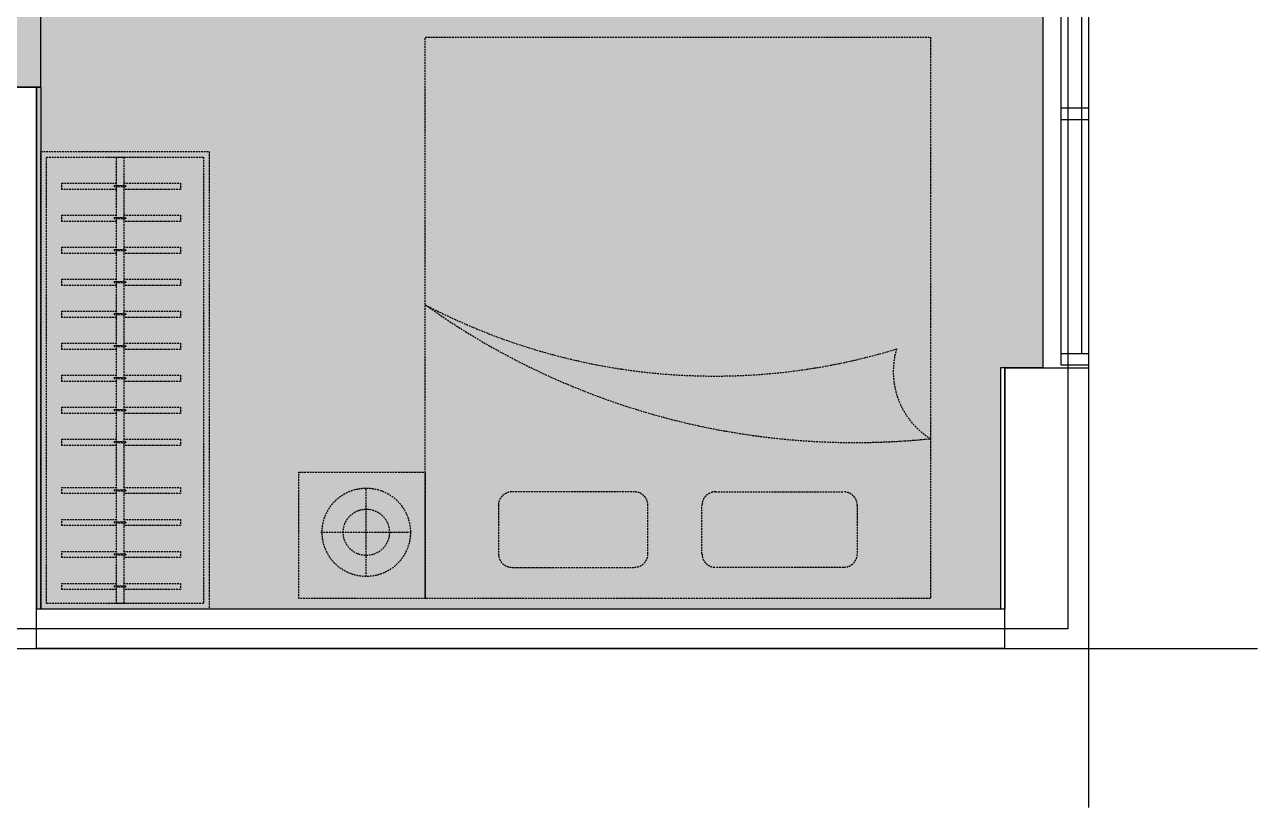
# Model space of a CAD drawing. Extents: x -523 to 13143, y -735 to 8898.
# Drawn here: x 8751 to 13143, y -735 to 2053 of the extents above; entities that cross this region are included whole.
import ezdxf

# ---------------------------------------------------------------- set-up
doc = ezdxf.new("R2010")
doc.units = 0
doc.linetypes.add('HIDDEN', pattern=[9.525, 6.35, -3.175])
doc.layers.get('0').update_dxf_attribs({"color": 231, "linetype": 'CONTINUOUS'})
doc.layers.get('DEFPOINTS').update_dxf_attribs({"color": 191, "linetype": 'CONTINUOUS'})
for name, color, linetype in [('A-AREA-SPACE', 130, 'CONTINUOUS'), ('A-AREA-WALL-CENTER', 210, 'CONTINUOUS'), ('A-CONC', 2, 'CONTINUOUS'), ('A-FNSH', 253, 'CONTINUOUS'), ('A-FURN', 251, 'CONTINUOUS'), ('A-GLAZ', 141, 'CONTINUOUS'), ('A-HIDD', 45, 'HIDDEN'), ('A-PATT', 252, 'CONTINUOUS'), ('A-WALL-INT', 31, 'CONTINUOUS')]:
    doc.layers.add(name, color=color, linetype=linetype)

# ---------------------------------------------------------------- blocks, each defined once
blk = doc.blocks.new('*U84')
at = {"layer": 'A-CONC', "linetype": 'CONTINUOUS'}
for p, q in [((12243.4, 831.1), (12543.4, 831.1)), ((12243.4, -168.9), (12543.4, -168.9))]:
    blk.add_line(p, q, dxfattribs=at)
at = {"layer": 'A-CONC'}
for p, q in [((12243.4, -168.9), (12243.4, 831.1)), ((12543.4, -168.9), (12543.4, 831.1))]:
    blk.add_line(p, q, dxfattribs=at)
blk = doc.blocks.new('*U85')
at = {"layer": 'A-WALL-INT', "linetype": 'CONTINUOUS'}
for p, q in [((8793.4, -168.9), (8793.4, -28.9)), ((12243.4, -168.9), (12243.4, -28.9))]:
    blk.add_line(p, q, dxfattribs=at)
at = {"layer": 'A-WALL-INT'}
for p, q in [((12243.4, -28.9), (8793.4, -28.9)), ((12243.4, -168.9), (8793.4, -168.9))]:
    blk.add_line(p, q, dxfattribs=at)
blk = doc.blocks.new('*U86')
at = {"layer": 'A-CONC', "linetype": 'CONTINUOUS'}
for p, q in [((8493.4, 1831.1), (8793.4, 1831.1)), ((8493.4, -168.9), (8793.4, -168.9))]:
    blk.add_line(p, q, dxfattribs=at)
at = {"layer": 'A-CONC'}
for p, q in [((8493.4, -168.9), (8493.4, 1831.1)), ((8793.4, -168.9), (8793.4, 1831.1))]:
    blk.add_line(p, q, dxfattribs=at)
blk = doc.blocks.new('*U91')
at = {"layer": 'A-WALL-INT'}
for p, q in [((8708.4, 1831.1), (8708.4, 3321.1)), ((8708.4, 3321.1), (8973.4, 3321.1)), ((8808.4, 1831.1), (8808.4, 3221.1)), ((8808.4, 3221.1), (8973.4, 3221.1))]:
    blk.add_line(p, q, dxfattribs=at)
at = {"layer": 'A-WALL-INT', "linetype": 'CONTINUOUS'}
for p, q in [((8973.4, 3321.1), (8973.4, 3221.1)), ((8708.4, 1831.1), (8808.4, 1831.1))]:
    blk.add_line(p, q, dxfattribs=at)
blk = doc.blocks.new('*U108')
at = {"layer": 'A-FNSH', "linetype": 'CONTINUOUS'}
for p, q in [((12243.4, 831.1), (12228.4, 831.1)), ((12243.4, -28.9), (12228.4, -28.9))]:
    blk.add_line(p, q, dxfattribs=at)
at = {"layer": 'A-FNSH'}
for p, q in [((12228.4, 831.1), (12228.4, -28.9)), ((12243.4, 831.1), (12243.4, -28.9))]:
    blk.add_line(p, q, dxfattribs=at)
blk = doc.blocks.new('*U109')
at = {"layer": 'A-FNSH', "linetype": 'CONTINUOUS'}
for p, q in [((8808.4, 1831.1), (8793.4, 1831.1)), ((8808.4, -28.9), (8793.4, -28.9))]:
    blk.add_line(p, q, dxfattribs=at)
at = {"layer": 'A-FNSH'}
for p, q in [((8793.4, 1831.1), (8793.4, -28.9)), ((8808.4, 1831.1), (8808.4, -28.9))]:
    blk.add_line(p, q, dxfattribs=at)
blk = doc.blocks.new('*U69')
for p, q in [((40, 75), (874.6, 75)), ((40, 75), (1749.1, 75)), ((914.6, 75), (1749.1, 75))]:
    blk.add_line(p, q)
for points in [[(0, 100), (40, 100), (40, 0), (0, 0)], [(0, 100), (1789.1, 100), (1789.1, 0), (0, 0)], [(874.6, 100), (914.6, 100), (914.6, 0), (874.6, 0)], [(1749.1, 100), (1789.1, 100), (1789.1, 0), (1749.1, 0)]]:
    blk.add_lwpolyline(points, close=True)
blk = doc.blocks.new('S1_GIUONG_2000X1800')
at = {"linetype": 'HIDDEN'}
for p, q in [((332.5, 1539.1), (159.2, 1539.1)), ((111.4, 1491.3), (111.4, 1054.5)), ((380.4, 1054.5), (380.4, 1491.3)), ((159.2, 1006.7), (332.5, 1006.7)), ((159.2, 814), (332.5, 814)), ((111.4, 308.7), (111.4, 766.1)), ((380.4, 766.1), (380.4, 308.7)), ((332.5, 260.9), (159.2, 260.9))]:
    blk.add_line(p, q, dxfattribs=at)
blk.add_lwpolyline([(2000, 1800), (2000, 0), (0, 0), (0, 1800), (2000, 1800)], dxfattribs=at)
for centre, radius, start, end in [((3190.5, 268.7), 2634.4, 144.4608, 185.8547), ((3015.1, 768.5), 2222.2, 152.3435, 196.9556), ((159.2, 1491.3), 47.8, 90, 180), ((332.5, 1491.3), 47.8, 0, 90), ((159.2, 1054.5), 47.8, 180, 270), ((332.5, 1054.5), 47.8, 270, 0), ((159.2, 766.1), 47.8, 90, 180), ((332.5, 766.1), 47.8, 0, 90), ((159.2, 308.7), 47.8, 180, 270), ((332.5, 308.7), 47.8, 270, 0), ((808.7, -149.5), 281.8, 73.3332, 147.9618)]:
    blk.add_arc(centre, radius, start, end, dxfattribs=at)
blk = doc.blocks.new('S1_DONGIUONG2_I1')
at = {"linetype": 'HIDDEN'}
for p, q in [((239.8, 78.7), (239.8, 393.6)), ((77.6, 236.2), (392.4, 236.2))]:
    blk.add_line(p, q, dxfattribs=at)
blk.add_lwpolyline([(0, 450), (450, 450), (450, 0), (0, 0)], close=True, dxfattribs=at)
for radius in [157.4, 82.4]:
    blk.add_circle((239.8, 236.2), radius, dxfattribs=at)
blk = doc.blocks.new('S1_TUQUANAO_I1')
at = {"linetype": 'HIDDEN'}
for p, q in [((112.9, 295.6), (112.9, 497.7)), ((112.9, 497.7), (134.9, 497.7)), ((134.9, 497.7), (134.9, 295.6)), ((226.9, 295.6), (226.9, 497.7)), ((226.9, 497.7), (248.9, 497.7)), ((248.9, 497.7), (248.9, 295.6)), ((340.9, 295.6), (340.9, 497.7)), ((340.9, 497.7), (362.9, 497.7)), ((362.9, 497.7), (362.9, 295.6)), ((454.9, 295.6), (454.9, 497.7)), ((454.9, 497.7), (476.9, 497.7)), ((476.9, 497.7), (476.9, 295.6)), ((568.9, 295.6), (568.9, 497.7)), ((568.9, 497.7), (590.9, 497.7)), ((590.9, 497.7), (590.9, 295.6)), ((682.9, 295.6), (682.9, 497.7)), ((682.9, 497.7), (704.9, 497.7)), ((704.9, 497.7), (704.9, 295.6)), ((796.9, 295.6), (796.9, 497.7)), ((796.9, 497.7), (818.9, 497.7)), ((818.9, 497.7), (818.9, 295.6)), ((910.9, 295.6), (910.9, 497.7)), ((910.9, 497.7), (932.9, 497.7)), ((932.9, 497.7), (932.9, 295.6)), ((1024.9, 295.6), (1024.9, 497.7)), ((1024.9, 497.7), (1046.9, 497.7)), ((1046.9, 497.7), (1046.9, 295.6)), ((1196.9, 295.6), (1196.9, 497.7)), ((1196.9, 497.7), (1218.9, 497.7)), ((1218.9, 497.7), (1218.9, 295.6)), ((1310.9, 295.6), (1310.9, 497.7)), ((1310.9, 497.7), (1332.9, 497.7)), ((1332.9, 497.7), (1332.9, 295.6)), ((1424.9, 295.6), (1424.9, 497.7)), ((1424.9, 497.7), (1446.9, 497.7)), ((1446.9, 497.7), (1446.9, 295.6)), ((1538.9, 295.6), (1538.9, 497.7)), ((1538.9, 497.7), (1560.9, 497.7)), ((1560.9, 497.7), (1560.9, 295.6)), ((20, 269.2), (20, 295.6)), ((20, 295.6), (1610, 295.6)), ((1610, 269.2), (20, 269.2)), ((112.9, 74.6), (112.9, 269.2)), ((121.3, 301.7), (125.7, 301.7)), ((121.3, 262.9), (121.3, 301.7)), ((125.7, 301.7), (125.7, 262.9)), ((134.9, 269.2), (134.9, 74.6)), ((226.9, 74.6), (226.9, 269.2)), ((235.3, 301.7), (239.7, 301.7)), ((235.3, 262.9), (235.3, 301.7)), ((239.7, 301.7), (239.7, 262.9)), ((248.9, 269.2), (248.9, 74.6)), ((340.9, 74.6), (340.9, 269.2)), ((349.3, 301.7), (353.7, 301.7)), ((349.3, 262.9), (349.3, 301.7)), ((353.7, 301.7), (353.7, 262.9)), ((362.9, 269.2), (362.9, 74.6)), ((454.9, 74.6), (454.9, 269.2)), ((463.3, 301.7), (467.7, 301.7)), ((463.3, 262.9), (463.3, 301.7)), ((467.7, 301.7), (467.7, 262.9)), ((476.9, 269.2), (476.9, 74.6)), ((568.9, 74.6), (568.9, 269.2)), ((577.3, 301.7), (581.7, 301.7)), ((577.3, 262.9), (577.3, 301.7)), ((581.7, 301.7), (581.7, 262.9)), ((590.9, 269.2), (590.9, 74.6)), ((682.9, 74.6), (682.9, 269.2)), ((691.3, 301.7), (695.7, 301.7)), ((691.3, 262.9), (691.3, 301.7)), ((695.7, 301.7), (695.7, 262.9)), ((704.9, 269.2), (704.9, 74.6)), ((796.9, 74.6), (796.9, 269.2)), ((805.3, 301.7), (809.7, 301.7)), ((805.3, 262.9), (805.3, 301.7)), ((809.7, 301.7), (809.7, 262.9)), ((818.9, 269.2), (818.9, 74.6)), ((910.9, 74.6), (910.9, 269.2)), ((919.3, 301.7), (923.7, 301.7)), ((919.3, 262.9), (919.3, 301.7)), ((923.7, 301.7), (923.7, 262.9)), ((932.9, 269.2), (932.9, 74.6)), ((1024.9, 74.6), (1024.9, 269.2)), ((1033.3, 301.7), (1037.7, 301.7)), ((1033.3, 262.9), (1033.3, 301.7)), ((1037.7, 301.7), (1037.7, 262.9)), ((1046.9, 269.2), (1046.9, 74.6)), ((1196.9, 74.6), (1196.9, 269.2)), ((1205.3, 301.7), (1209.7, 301.7)), ((1205.3, 262.9), (1205.3, 301.7)), ((1209.7, 301.7), (1209.7, 262.9)), ((1218.9, 269.2), (1218.9, 74.6)), ((1310.9, 74.6), (1310.9, 269.2)), ((1319.3, 301.7), (1323.7, 301.7)), ((1319.3, 262.9), (1319.3, 301.7)), ((1323.7, 301.7), (1323.7, 262.9)), ((1332.9, 269.2), (1332.9, 74.6)), ((1424.9, 74.6), (1424.9, 269.2)), ((1433.3, 301.7), (1437.7, 301.7)), ((1433.3, 262.9), (1433.3, 301.7)), ((1437.7, 301.7), (1437.7, 262.9)), ((1446.9, 269.2), (1446.9, 74.6)), ((1538.9, 74.6), (1538.9, 269.2)), ((1547.3, 301.7), (1551.7, 301.7)), ((1547.3, 262.9), (1547.3, 301.7)), ((1551.7, 301.7), (1551.7, 262.9)), ((1560.9, 269.2), (1560.9, 74.6)), ((1610, 295.6), (1610, 269.2)), ((125.7, 262.9), (121.3, 262.9)), ((239.7, 262.9), (235.3, 262.9)), ((353.7, 262.9), (349.3, 262.9)), ((467.7, 262.9), (463.3, 262.9)), ((581.7, 262.9), (577.3, 262.9)), ((695.7, 262.9), (691.3, 262.9)), ((809.7, 262.9), (805.3, 262.9)), ((923.7, 262.9), (919.3, 262.9)), ((1037.7, 262.9), (1033.3, 262.9)), ((1209.7, 262.9), (1205.3, 262.9)), ((1323.7, 262.9), (1319.3, 262.9)), ((1437.7, 262.9), (1433.3, 262.9)), ((1551.7, 262.9), (1547.3, 262.9)), ((134.9, 74.6), (112.9, 74.6)), ((248.9, 74.6), (226.9, 74.6)), ((362.9, 74.6), (340.9, 74.6)), ((476.9, 74.6), (454.9, 74.6)), ((590.9, 74.6), (568.9, 74.6)), ((704.9, 74.6), (682.9, 74.6)), ((818.9, 74.6), (796.9, 74.6)), ((932.9, 74.6), (910.9, 74.6)), ((1046.9, 74.6), (1024.9, 74.6)), ((1218.9, 74.6), (1196.9, 74.6)), ((1332.9, 74.6), (1310.9, 74.6)), ((1446.9, 74.6), (1424.9, 74.6)), ((1560.9, 74.6), (1538.9, 74.6))]:
    blk.add_line(p, q, dxfattribs=at)
for points in [[(1630, 600), (1630, 0), (0, 0), (0, 600)], [(1610, 580), (1610, 20), (20, 20), (20, 580)]]:
    blk.add_lwpolyline(points, close=True, dxfattribs=at)
blk = doc.blocks.new('*U114')
at = {"layer": 'A-PATT', "color": 254, "linetype": 'CONTINUOUS'}
for p, q in [((12378.7, 2721.1), (12378.7, 1856.1)), ((12378.7, 1856.1), (12378.7, 1831.1)), ((8793.4, 831.1), (8793.4, 1831.1)), ((12378.7, 1831.1), (12378.7, 831.1)), ((8793.4, -28.9), (8793.4, 831.1)), ((12228.4, 831.1), (12228.4, -28.9))]:
    blk.add_line(p, q, dxfattribs=at)
at = {"layer": 'A-PATT', "color": 254, "linetype": 'CONTINUOUS', "extrusion": (0, 0, -1)}
for points in [[(-138.4, 2721.1), (-12378.7, 1856.1), (-138.4, 1856.1)], [(-138.4, 2721.1), (-12378.7, 2721.1), (-12378.7, 1856.1)], [(-218.4, 1856.1), (-12378.7, 1831.1), (-218.4, 1831.1)], [(-218.4, 1856.1), (-12378.7, 1856.1), (-12378.7, 1831.1)], [(-8793.4, 1831.1), (-12378.7, 831.1), (-8793.4, 831.1)], [(-8793.4, 1831.1), (-12378.7, 1831.1), (-12378.7, 831.1)], [(-8793.4, 831.1), (-12228.4, -28.9), (-8793.4, -28.9)], [(-8793.4, 831.1), (-12228.4, 831.1), (-12228.4, -28.9)]]:
    blk.add_solid(points, dxfattribs=at)

msp = doc.modelspace()

# ---------------------------------------------------------------- linework, layer by layer
at = {"layer": 'A-AREA-SPACE'}
msp.add_lwpolyline([(4118.6, 8331.1), (8493.4, 8331.1), (8493.4, 6981.1), (8793.4, 6981.1), (8793.4, 8181.1), (12228.4, 8166.1), (12228.4, 7316.1), (12378.4, 7316.1), (12378.4, 4431.1), (12543.4, 4431.1), (12543.4, 3371.1), (12378.7, 3371.1), (12378.7, 831.1), (12228.4, 831.1), (12228.4, -28.9), (8793.4, -28.9), (8793.4, 1831.1), (8493.4, 1831.1), (8493.4, -28.9), (2578.5, -28.9)], dxfattribs=at)
at = {"layer": 'A-AREA-WALL-CENTER'}
msp.add_lwpolyline([(43.4, 8256.1), (4118.6, 8256.1), (4118.6, 8331.1), (8493.4, 8331.1), (8493.4, 8256.1), (12468.4, 8256.1), (12468.4, 4431.1), (12543.4, 4431.1), (12543.4, 3371.1), (12543.4, 3371.1), (12468.4, 3371.1), (12468.4, -98.9), (43.4, -98.9)], close=True, dxfattribs=at)
at = {"layer": 'DEFPOINTS'}
for p, q in [((12543.4, -735.5), (12543.4, 8897.7)), ((-523.2, -168.9), (13143.4, -168.9))]:
    msp.add_line(p, q, dxfattribs=at)

# ---------------------------------------------------------------- block references
at = {"layer": 'A-FURN'}
for name, p, rotation in [('S1_GIUONG_2000X1800', (11978.4, 8.3), 89.99999999999999), ('S1_TUQUANAO_I1', (8808.4, 1601.1), 270)]:
    msp.add_blockref(name, p, dxfattribs=dict(at, rotation=rotation))
msp.add_blockref('S1_DONGIUONG2_I1', (9728.4, 8.3), dxfattribs=at)
at = {"layer": 'A-GLAZ', "xscale": -1, "rotation": 270}
msp.add_blockref('*U69', (12443.4, 840.8), dxfattribs=at)
at = {"layer": 'A-HIDD'}
for name in ['*U91', '*U86', '*U109', '*U108', '*U84', '*U85']:
    msp.add_blockref(name, (0, 0), dxfattribs=at)
at = {"layer": 'A-PATT', "color": 254, "linetype": 'CONTINUOUS'}
msp.add_blockref('*U114', (0, 0), dxfattribs=at)

doc.saveas('drawing.dxf')
